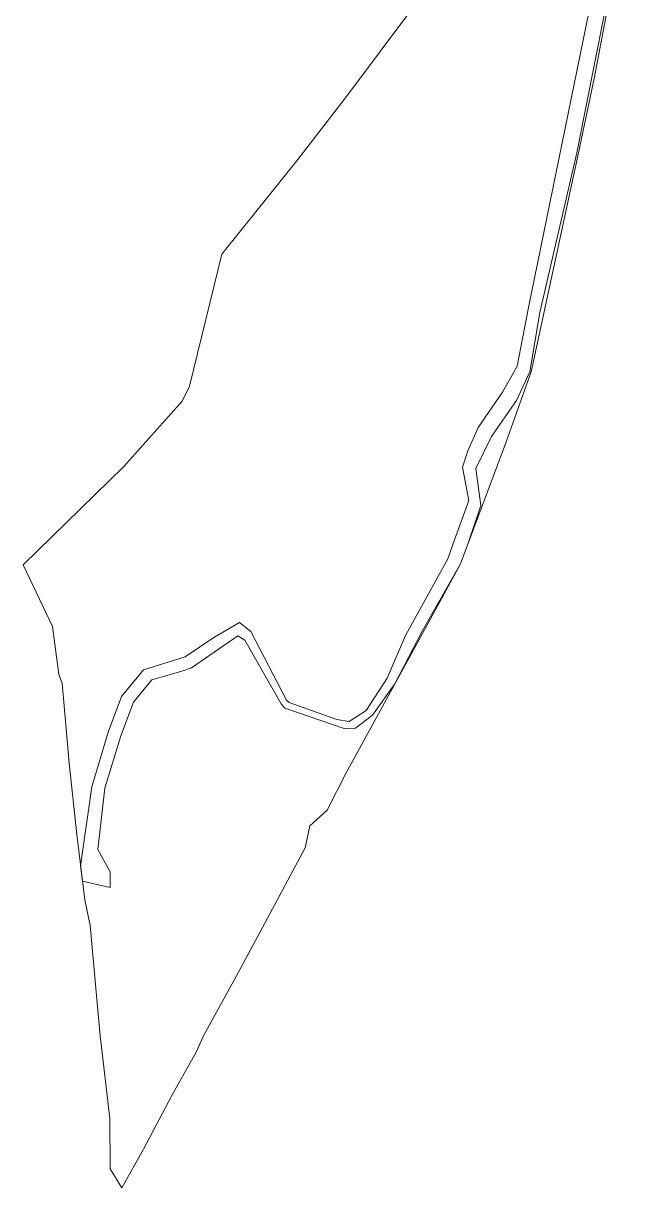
# Model space of a CAD drawing. Header units: inches. Extents: x 610851 to 630254, y 1234683 to 1264905.
# Drawn here: x 622174 to 622492, y 1245787 to 1246406 of the extents above; entities that cross this region are included whole.
import ezdxf

# ---------------------------------------------------------------- set-up
doc = ezdxf.new("R2010")
doc.units = ezdxf.units.IN
doc.header["$MEASUREMENT"] = 0
doc.layers.add('Level 50', color=7, linetype='Continuous', lineweight=0)

msp = doc.modelspace()

# ---------------------------------------------------------------- linework, layer by layer
at = {"layer": 'Level 50', "color": 7, "linetype": 'Continuous', "lineweight": 13, "flags": 128}
msp.add_lwpolyline([(622398.80947, 1246437.85277), (622346.22598, 1246367.3518), (622319.78382, 1246333.21346), (622279.42907, 1246283.03362), (622262.31002, 1246212.96322), (622258.31029, 1246205.0041), (622227.32362, 1246170.35417), (622173.92487, 1246118.113), (622189.52108, 1246085.37284), (622192.77629, 1246059.84467), (622194.57789, 1246055.30592), (622198.27463, 1246012.82131), (622202.30793, 1245975.02437), (622206.59221, 1245940.30319), (622209.46692, 1245926.6154), (622214.73507, 1245868.07225), (622219.92047, 1245824.1952), (622220.11552, 1245797.48199), (622226.25181, 1245787.47303), (622237.75665, 1245807.90187), (622252.88734, 1245836.40619), (622265.74078, 1245859.50772), (622269.89338, 1245868.36069), (622287.26708, 1245899.96383), (622302.18123, 1245927.91336), (622323.63113, 1245967.96155), (622326.1964, 1245979.57407), (622335.38854, 1245987.94614), (622345.37668, 1246007.65345), (622394.10805, 1246096.57217), (622406.21743, 1246118.58442), (622429.71844, 1246181.39463), (622443.68343, 1246220.51109), (622468.88746, 1246336.88467), (622477.19676, 1246376.32962), (622491.83683, 1246453.62644)], dxfattribs=at)
at = {"layer": 'Level 50', "color": 7, "flags": 128}
msp.add_lwpolyline([(622476.31047, 1246421.0973), (622442.2481, 1246254.64474), (622442.2481, 1246254.64474), (622442.2481, 1246254.64474), (622436.23028, 1246223.57009), (622428.53685, 1246209.73356), (622415.56058, 1246190.94114), (622410.10124, 1246178.70043), (622407.29122, 1246169.99801), (622410.6641, 1246152.33589), (622402.94163, 1246131.3152), (622399.43682, 1246121.2266), (622382.62072, 1246090.84385), (622377.01169, 1246080.614), (622367.22152, 1246057.93926), (622356.02091, 1246040.83513), (622347.07724, 1246035.00581), (622340.46019, 1246035.97924), (622315.08801, 1246045.07488), (622313.82916, 1246046.26111), (622294.74361, 1246082.77366), (622288.87326, 1246087.56936), (622275.1975, 1246079.58464), (622259.86043, 1246069.22653), (622237.71779, 1246062.39603), (622226.094, 1246048.20331), (622218.96259, 1246029.24522), (622210.43138, 1246000.20049), (622204.36003, 1245958.39349), (622205.37077, 1245950.20217), (622220.09962, 1245946.89208), (622220.16056, 1245955.07671), (622213.5551, 1245966.97713), (622217.29675, 1245999.61151), (622225.71565, 1246027.34136), (622232.50705, 1246045.27478), (622242.15247, 1246057.05143), (622258.08301, 1246061.71998), (622263.21775, 1246063.518), (622287.92121, 1246080.47105), (622291.58792, 1246078.10549), (622310.87414, 1246044.30177), (622312.85185, 1246041.94185), (622344.38348, 1246031.23526), (622350.43661, 1246031.36039), (622359.46634, 1246038.22839), (622371.28878, 1246054.9345), (622385.75162, 1246082.97453), (622406.17056, 1246118.60429), (622410.10264, 1246129.1366), (622416.93401, 1246149.63123), (622414.26619, 1246169.17232), (622422.69176, 1246186.25115), (622435.87028, 1246205.34238), (622442.94485, 1246220.52669), (622448.37606, 1246252.02636), (622448.37606, 1246252.02636), (622467.91357, 1246336.74304), (622487.11801, 1246433.31187)], dxfattribs=at)

doc.saveas('drawing.dxf')
